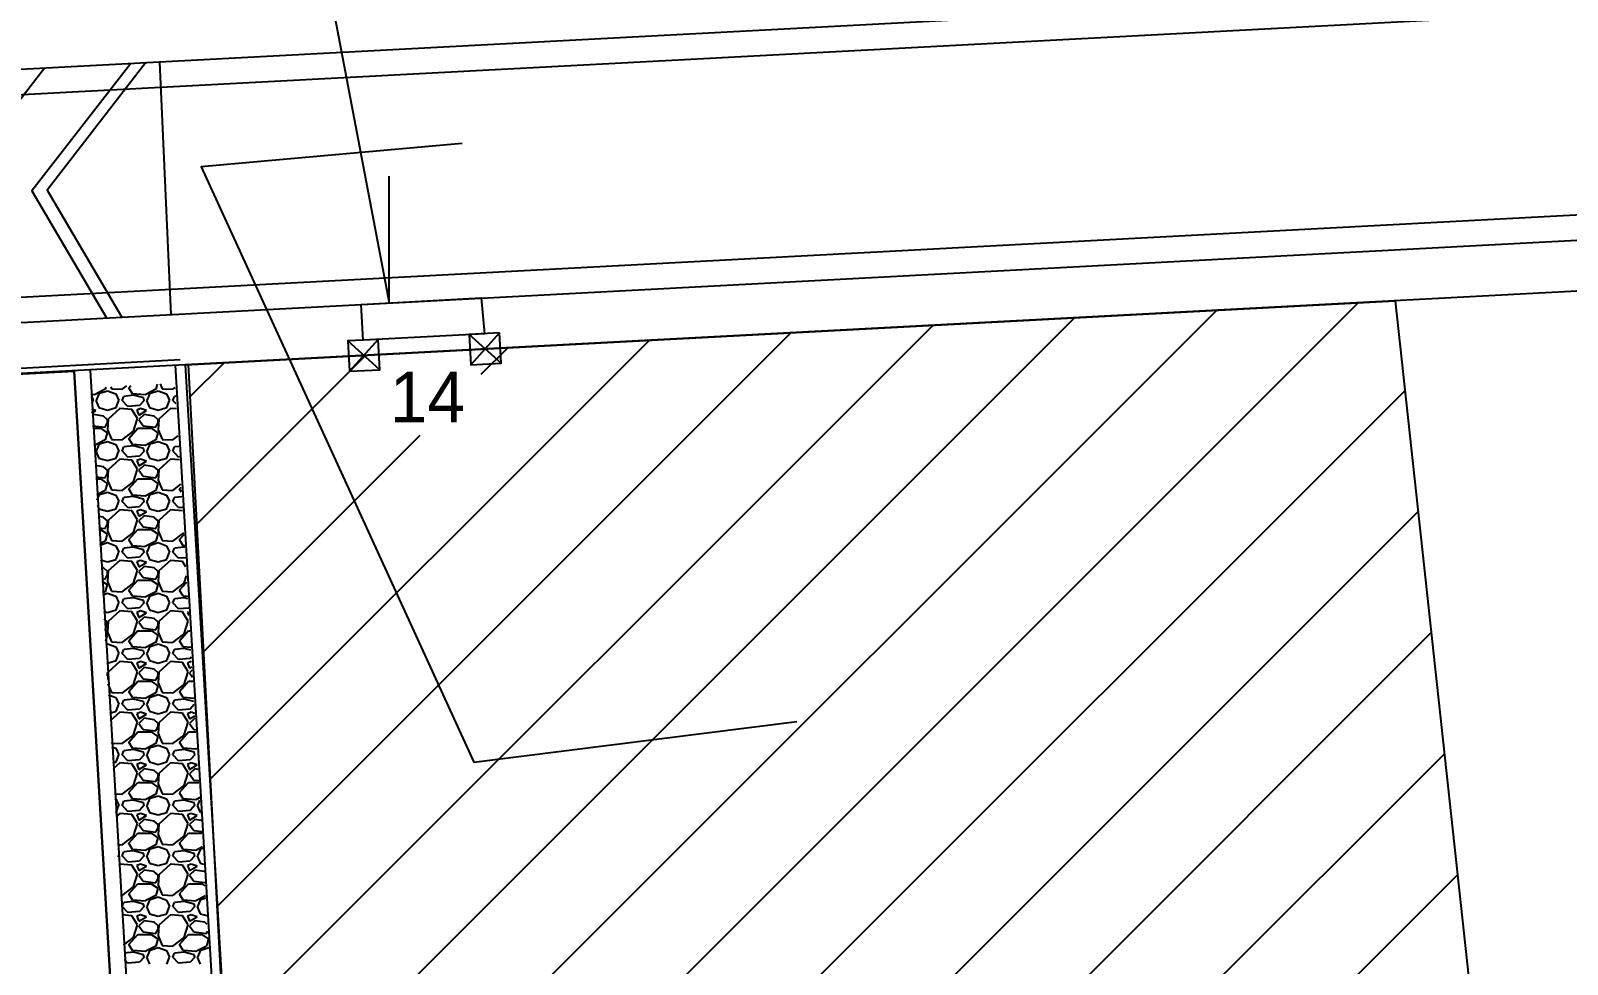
# Model space of a CAD drawing. Extents: x -31423 to 1909503, y -2344077 to 1640342.
# Drawn here: x 112482 to 142821, y -333107 to -314664 of the extents above; entities that cross this region are included whole.
import ezdxf

# ---------------------------------------------------------------- set-up
doc = ezdxf.new("R2010")
doc.units = 0
for name, color, linetype in [('Level 1', 7, 'Continuous'), ('Level 13', 7, 'Continuous'), ('Level 14', 7, 'Continuous'), ('Level 15', 7, 'Continuous'), ('Level 17', 7, 'Continuous'), ('Level 20', 7, 'Continuous'), ('Level 23', 7, 'Continuous'), ('Level 36', 7, 'Continuous'), ('Level 6', 7, 'Continuous')]:
    doc.layers.add(name, color=color, linetype=linetype)

# ---------------------------------------------------------------- blocks, each defined once
blk = doc.blocks.new('A$C450')
at = {"layer": 'Level 23'}
blk.add_lwpolyline([(6000, 6000), (0, 6000), (0, 0), (6000, 0)], close=True, dxfattribs=at)
for points in [[(6000, 6000), (0, 0)], [(6000, 0), (0, 6000)]]:
    blk.add_lwpolyline(points, dxfattribs=at)

msp = doc.modelspace()

# ---------------------------------------------------------------- linework, layer by layer
at = {"layer": 'Level 1'}
for points in [[(149649, -313447), (-437, -321390)], [(149675, -313946), (-410, -321890)], [(121002, -316895), (115850, -317355), (121231, -329112), (127606, -328312)], [(63289, -322521), (147087, -318086)], [(63043, -323034), (147114, -318585)]]:
    msp.add_lwpolyline(points, dxfattribs=at)
at = {"layer": 'Level 13'}
msp.add_line((151210, -319373), (63695, -324011), dxfattribs=at)
for points in [[(115538, -321263), (139425, -319997), (143679, -359234), (139712, -359601), (141351, -376992), (145261, -376991), (145626, -381000), (123449, -382173), (122933, -376166), (118473, -375483), (115599, -321260)], [(119044, -320777), (119007, -320074), (121375, -319943), (121440, -320650)]]:
    msp.add_lwpolyline(points, close=True, dxfattribs=at)
at = {"layer": 'Level 14'}
for p, q in [((116767, -341968), (138700, -320036)), ((116470, -336962), (133100, -320332)), ((116619, -339465), (135900, -320184)), ((116173, -331956), (127500, -320629)), ((116321, -334459), (130300, -320481)), ((116033, -329444), (124700, -320778)), ((121377, -321449), (121900, -320926)), ((115633, -321890), (116300, -321223)), ((115766, -324408), (119100, -321074)), ((113740, -321857), (113669, -321851)), ((113950, -321747), (113740, -321857)), ((113780, -321967), (113840, -321827)), ((113840, -321827), (114000, -321777)), ((113963, -321704), (113950, -321747)), ((114000, -321777), (114160, -321837)), ((114063, -321698), (114079, -321736)), ((114080, -321737), (114290, -321747)), ((114160, -321837), (114220, -321967)), ((114290, -321748), (114379, -321679)), ((114290, -321967), (114320, -321887)), ((114510, -321867), (114320, -321887)), ((114420, -321717), (114457, -321675)), ((114491, -321837), (114421, -321717)), ((114740, -321857), (114490, -321837)), ((114710, -321917), (114510, -321867)), ((114950, -321747), (114740, -321857)), ((114780, -321967), (114840, -321827)), ((114840, -321827), (115000, -321777)), ((114980, -321644), (114950, -321747)), ((115000, -321777), (115160, -321837)), ((115039, -321640), (115079, -321736)), ((115080, -321737), (115290, -321747)), ((115160, -321837), (115220, -321967)), ((115290, -321748), (115335, -321713)), ((115290, -321967), (115320, -321887)), ((115345, -321884), (115320, -321887)), ((116916, -344471), (139617, -321770)), ((113710, -321917), (113672, -321907)), ((113720, -321967), (113678, -322013)), ((113770, -322167), (113686, -322139)), ((113690, -322215), (113770, -322167)), ((113720, -321967), (113710, -321917)), ((113770, -321967), (113830, -322107)), ((113830, -322107), (114000, -322157)), ((114000, -322157), (114170, -322107)), ((114240, -322127), (114010, -322337)), ((114170, -322106), (114220, -321966)), ((114480, -322147), (114240, -322127)), ((114400, -322086), (114290, -321966)), ((114630, -322067), (114400, -322087)), ((114591, -322327), (114481, -322147)), ((114650, -322127), (114580, -322157)), ((114580, -322157), (114620, -322257)), ((114620, -322257), (114770, -322167)), ((114720, -321967), (114630, -322067)), ((114770, -322167), (114650, -322127)), ((114720, -321967), (114710, -321917)), ((114770, -321967), (114830, -322107)), ((114830, -322107), (115000, -322157)), ((115000, -322157), (115170, -322107)), ((115240, -322127), (115010, -322337)), ((115170, -322106), (115220, -321966)), ((115360, -322137), (115240, -322127)), ((115354, -322036), (115290, -321966)), ((113720, -322247), (113694, -322273)), ((113705, -322468), (113950, -322497)), ((113920, -322277), (113720, -322247)), ((114001, -322348), (113921, -322278)), ((113951, -322497), (114001, -322407)), ((114010, -322337), (114000, -322547)), ((114000, -322407), (114000, -322347)), ((114510, -322577), (114590, -322327)), ((114720, -322247), (114620, -322347)), ((114620, -322347), (114700, -322467)), ((114700, -322467), (114950, -322497)), ((114920, -322277), (114720, -322247)), ((115001, -322348), (114921, -322278)), ((114951, -322497), (115001, -322407)), ((115010, -322337), (115000, -322547)), ((115000, -322407), (115000, -322347)), ((113708, -322517), (113860, -322517)), ((113950, -322747), (113740, -322857)), ((113840, -322827), (114000, -322777)), ((113860, -322516), (113990, -322606)), ((113990, -322607), (113950, -322747)), ((113999, -322546), (114079, -322736)), ((114000, -322777), (114160, -322837)), ((114080, -322737), (114290, -322747)), ((114290, -322748), (114510, -322578)), ((114420, -322717), (114600, -322517)), ((114491, -322837), (114421, -322717)), ((114600, -322517), (114860, -322517)), ((114950, -322747), (114740, -322857)), ((114840, -322827), (115000, -322777)), ((114860, -322516), (114990, -322606)), ((114990, -322607), (114950, -322747)), ((114999, -322546), (115079, -322736)), ((115000, -322777), (115160, -322837)), ((115080, -322737), (115290, -322747)), ((115290, -322748), (115392, -322669)), ((115900, -326926), (120174, -322652)), ((113740, -322857), (113728, -322856)), ((113770, -322967), (113830, -323107)), ((113780, -322967), (113840, -322827)), ((114160, -322837), (114220, -322967)), ((114170, -323106), (114220, -322966)), ((114290, -322967), (114320, -322887)), ((114400, -323086), (114290, -322966)), ((114510, -322867), (114320, -322887)), ((114630, -323067), (114400, -323087)), ((114740, -322857), (114490, -322837)), ((114710, -322917), (114510, -322867)), ((114720, -322967), (114630, -323067)), ((114720, -322967), (114710, -322917)), ((114770, -322967), (114830, -323107)), ((114780, -322967), (114840, -322827)), ((115160, -322837), (115220, -322967)), ((115170, -323106), (115220, -322966)), ((115290, -322967), (115320, -322887)), ((115400, -323086), (115290, -322966)), ((115405, -322878), (115320, -322887)), ((115417, -323085), (115400, -323087)), ((113770, -323167), (113746, -323159)), ((113748, -323180), (113770, -323167)), ((113920, -323277), (113752, -323252)), ((113830, -323107), (114000, -323157)), ((114001, -323348), (113921, -323278)), ((114000, -323157), (114170, -323107)), ((114010, -323337), (114000, -323547)), ((114000, -323407), (114000, -323347)), ((114240, -323127), (114010, -323337)), ((114480, -323147), (114240, -323127)), ((114591, -323327), (114481, -323147)), ((114510, -323577), (114590, -323327)), ((114650, -323127), (114580, -323157)), ((114580, -323157), (114620, -323257)), ((114620, -323257), (114770, -323167)), ((114720, -323247), (114620, -323347)), ((114620, -323347), (114700, -323467)), ((114770, -323167), (114650, -323127)), ((114920, -323277), (114720, -323247)), ((114830, -323107), (115000, -323157)), ((115001, -323348), (114921, -323278)), ((115000, -323157), (115170, -323107)), ((115010, -323337), (115000, -323547)), ((115000, -323407), (115000, -323347)), ((115240, -323127), (115010, -323337)), ((115420, -323142), (115240, -323127)), ((113765, -323475), (113950, -323497)), ((113768, -323517), (113860, -323517)), ((113860, -323516), (113990, -323606)), ((113990, -323607), (113950, -323747)), ((113951, -323497), (114001, -323407)), ((113999, -323546), (114079, -323736)), ((114290, -323748), (114510, -323578)), ((114420, -323717), (114600, -323517)), ((114600, -323517), (114860, -323517)), ((114700, -323467), (114950, -323497)), ((114860, -323516), (114990, -323606)), ((114990, -323607), (114950, -323747)), ((114951, -323497), (115001, -323407)), ((114999, -323546), (115079, -323736)), ((115290, -323748), (115449, -323625)), ((115420, -323717), (115453, -323680)), ((113950, -323746), (113786, -323832)), ((113792, -323937), (113840, -323827)), ((113840, -323827), (114000, -323777)), ((114000, -323777), (114160, -323837)), ((114080, -323737), (114290, -323747)), ((114160, -323837), (114220, -323967)), ((114170, -324106), (114220, -323966)), ((114290, -323967), (114320, -323887)), ((114400, -324086), (114290, -323966)), ((114510, -323867), (114320, -323887)), ((114491, -323837), (114421, -323717)), ((114740, -323857), (114490, -323837)), ((114710, -323917), (114510, -323867)), ((114720, -323966), (114630, -324066)), ((114720, -323967), (114710, -323917)), ((114950, -323746), (114740, -323856)), ((114770, -323967), (114830, -324107)), ((114780, -323967), (114840, -323827)), ((114840, -323827), (115000, -323777)), ((115000, -323777), (115160, -323837)), ((115080, -323737), (115290, -323747)), ((115160, -323837), (115220, -323967)), ((115170, -324106), (115220, -323966)), ((115290, -323967), (115320, -323887)), ((115400, -324086), (115290, -323966)), ((115464, -323872), (115320, -323887)), ((115459, -323782), (115421, -323717)), ((113798, -324034), (113830, -324107)), ((113920, -324277), (113812, -324261)), ((113830, -324107), (114000, -324157)), ((114001, -324348), (113921, -324278)), ((114000, -324157), (114170, -324107)), ((114240, -324127), (114010, -324337)), ((114480, -324147), (114240, -324127)), ((114630, -324067), (114400, -324087)), ((114591, -324327), (114481, -324147)), ((114650, -324127), (114580, -324157)), ((114580, -324157), (114620, -324257)), ((114620, -324257), (114770, -324167)), ((114720, -324247), (114620, -324347)), ((114770, -324167), (114650, -324127)), ((114920, -324277), (114720, -324247)), ((114830, -324107), (115000, -324157)), ((115001, -324348), (114921, -324278)), ((115000, -324157), (115170, -324107)), ((115240, -324127), (115010, -324337)), ((115480, -324147), (115240, -324127)), ((115476, -324080), (115400, -324087)), ((119794, -344245), (139877, -324162)), ((113825, -324482), (113950, -324497)), ((113827, -324517), (113860, -324517)), ((113860, -324516), (113990, -324606)), ((113990, -324607), (113950, -324747)), ((113951, -324497), (114001, -324407)), ((113999, -324546), (114079, -324736)), ((114010, -324337), (114000, -324547)), ((114000, -324407), (114000, -324347)), ((114290, -324748), (114510, -324578)), ((114420, -324716), (114600, -324516)), ((114510, -324577), (114590, -324327)), ((114600, -324517), (114860, -324517)), ((114620, -324347), (114700, -324467)), ((114700, -324467), (114950, -324497)), ((114860, -324516), (114990, -324606)), ((114990, -324607), (114950, -324747)), ((114951, -324497), (115001, -324407)), ((114999, -324546), (115079, -324736)), ((115010, -324337), (115000, -324547)), ((115000, -324407), (115000, -324347)), ((115290, -324748), (115506, -324581)), ((115420, -324716), (115509, -324618)), ((113950, -324746), (113844, -324802)), ((113845, -324825), (114000, -324777)), ((114000, -324777), (114160, -324837)), ((114080, -324737), (114290, -324747)), ((114160, -324837), (114220, -324967)), ((114290, -324967), (114320, -324887)), ((114510, -324867), (114320, -324887)), ((114491, -324837), (114421, -324717)), ((114740, -324857), (114490, -324837)), ((114710, -324917), (114510, -324867)), ((114720, -324967), (114710, -324917)), ((114950, -324746), (114740, -324856)), ((114780, -324967), (114840, -324827)), ((114840, -324827), (115000, -324777)), ((115000, -324777), (115160, -324837)), ((115080, -324737), (115290, -324747)), ((115160, -324837), (115220, -324967)), ((115290, -324967), (115320, -324887)), ((115510, -324867), (115320, -324887)), ((115491, -324837), (115421, -324717)), ((115522, -324839), (115490, -324837)), ((115524, -324870), (115510, -324867)), ((113863, -325117), (114000, -325157)), ((114000, -325157), (114170, -325107)), ((114240, -325127), (114010, -325337)), ((114170, -325106), (114220, -324966)), ((114480, -325147), (114240, -325127)), ((114400, -325086), (114290, -324966)), ((114630, -325067), (114400, -325087)), ((114591, -325327), (114481, -325147)), ((114650, -325127), (114580, -325157)), ((114580, -325157), (114620, -325257)), ((114620, -325257), (114770, -325167)), ((114720, -324966), (114630, -325066)), ((114770, -325167), (114650, -325127)), ((114770, -324967), (114830, -325107)), ((114830, -325107), (115000, -325157)), ((115000, -325157), (115170, -325107)), ((115240, -325127), (115010, -325337)), ((115170, -325106), (115220, -324966)), ((115480, -325147), (115240, -325127)), ((115400, -325086), (115290, -324966)), ((115536, -325075), (115400, -325087)), ((115547, -325254), (115481, -325147)), ((113920, -325277), (113872, -325270)), ((113885, -325489), (113950, -325497)), ((114001, -325348), (113921, -325278)), ((113951, -325497), (114001, -325407)), ((114010, -325337), (114000, -325547)), ((114000, -325407), (114000, -325347)), ((114420, -325716), (114600, -325516)), ((114510, -325577), (114590, -325327)), ((114600, -325517), (114860, -325517)), ((114720, -325247), (114620, -325347)), ((114620, -325347), (114700, -325467)), ((114700, -325467), (114950, -325497)), ((114920, -325277), (114720, -325247)), ((114860, -325516), (114990, -325606)), ((115001, -325348), (114921, -325278)), ((114951, -325497), (115001, -325407)), ((115010, -325337), (115000, -325547)), ((115000, -325407), (115000, -325347)), ((115510, -325577), (115557, -325430)), ((113887, -325535), (113990, -325606)), ((113950, -325746), (113901, -325772)), ((113904, -325807), (114000, -325777)), ((113990, -325607), (113950, -325747)), ((113999, -325546), (114079, -325736)), ((114000, -325777), (114160, -325837)), ((114080, -325737), (114290, -325747)), ((114290, -325748), (114510, -325578)), ((114491, -325837), (114421, -325717)), ((114950, -325746), (114740, -325856)), ((114780, -325967), (114840, -325827)), ((114840, -325827), (115000, -325777)), ((114990, -325607), (114950, -325747)), ((114999, -325546), (115079, -325736)), ((115000, -325777), (115160, -325837)), ((115080, -325737), (115290, -325747)), ((115290, -325748), (115510, -325578)), ((115420, -325716), (115565, -325556)), ((115491, -325837), (115421, -325717)), ((113923, -326134), (114000, -326157)), ((114000, -326157), (114170, -326107)), ((114240, -326127), (114010, -326337)), ((114160, -325837), (114220, -325967)), ((114170, -326106), (114220, -325966)), ((114480, -326147), (114240, -326127)), ((114290, -325967), (114320, -325887)), ((114400, -326086), (114290, -325966)), ((114510, -325867), (114320, -325887)), ((114630, -326067), (114400, -326087)), ((114740, -325857), (114490, -325837)), ((114710, -325917), (114510, -325867)), ((114650, -326127), (114580, -326157)), ((114720, -325966), (114630, -326066)), ((114770, -326167), (114650, -326127)), ((114720, -325967), (114710, -325917)), ((114770, -325967), (114830, -326107)), ((114830, -326107), (115000, -326157)), ((115000, -326157), (115170, -326107)), ((115240, -326127), (115010, -326337)), ((115160, -325837), (115220, -325967)), ((115170, -326106), (115220, -325966)), ((115480, -326147), (115240, -326127)), ((115290, -325967), (115320, -325887)), ((115400, -326086), (115290, -325966)), ((115510, -325867), (115320, -325887)), ((115595, -326070), (115400, -326087)), ((115582, -325844), (115490, -325837)), ((115584, -325885), (115510, -325867)), ((114001, -326348), (113932, -326288)), ((113951, -326497), (114001, -326407)), ((114010, -326337), (114000, -326547)), ((114000, -326407), (114000, -326347)), ((114591, -326327), (114481, -326147)), ((114510, -326577), (114590, -326327)), ((114580, -326157), (114620, -326257)), ((114620, -326257), (114770, -326167)), ((114720, -326247), (114620, -326347)), ((114620, -326347), (114700, -326467)), ((114920, -326277), (114720, -326247)), ((115001, -326348), (114921, -326278)), ((114951, -326497), (115001, -326407)), ((115010, -326337), (115000, -326547)), ((115000, -326407), (115000, -326347)), ((115591, -326327), (115481, -326147)), ((115510, -326577), (115590, -326327)), ((115600, -326148), (115580, -326157)), ((115580, -326157), (115604, -326218)), ((113944, -326496), (113950, -326497)), ((113949, -326578), (113990, -326606)), ((113990, -326607), (113958, -326721)), ((113999, -326546), (114079, -326736)), ((114080, -326737), (114290, -326747)), ((114290, -326748), (114510, -326578)), ((114420, -326716), (114600, -326516)), ((114491, -326837), (114421, -326717)), ((114600, -326517), (114860, -326517)), ((114700, -326467), (114950, -326497)), ((114860, -326516), (114990, -326606)), ((114990, -326607), (114950, -326747)), ((114999, -326546), (115079, -326736)), ((115080, -326737), (115290, -326747)), ((115290, -326748), (115510, -326578)), ((115420, -326716), (115600, -326516)), ((115491, -326837), (115421, -326717)), ((115600, -326517), (115622, -326517)), ((126384, -340306), (140136, -326554)), ((113962, -326789), (114000, -326777)), ((114000, -326777), (114160, -326837)), ((114160, -326837), (114220, -326967)), ((114170, -327106), (114220, -326966)), ((114290, -326967), (114320, -326887)), ((114400, -327086), (114290, -326966)), ((114510, -326867), (114320, -326887)), ((114740, -326857), (114490, -326837)), ((114710, -326917), (114510, -326867)), ((114720, -326966), (114630, -327066)), ((114720, -326967), (114710, -326917)), ((114950, -326746), (114740, -326856)), ((114770, -326967), (114830, -327107)), ((114780, -326967), (114840, -326827)), ((114840, -326827), (115000, -326777)), ((115000, -326777), (115160, -326837)), ((115160, -326837), (115220, -326967)), ((115170, -327106), (115220, -326966)), ((115290, -326967), (115320, -326887)), ((115400, -327086), (115290, -326966)), ((115510, -326867), (115320, -326887)), ((115642, -326849), (115490, -326837)), ((115645, -326901), (115510, -326867)), ((115653, -327040), (115630, -327066)), ((113983, -327152), (114000, -327157)), ((114001, -327348), (113995, -327342)), ((114000, -327157), (114170, -327107)), ((114000, -327407), (114000, -327347)), ((114010, -327337), (114003, -327479)), ((114240, -327127), (114010, -327337)), ((114480, -327147), (114240, -327127)), ((114630, -327067), (114400, -327087)), ((114591, -327327), (114481, -327147)), ((114510, -327577), (114590, -327327)), ((114650, -327127), (114580, -327157)), ((114580, -327157), (114620, -327257)), ((114620, -327257), (114770, -327167)), ((114720, -327247), (114620, -327347)), ((114620, -327347), (114700, -327467)), ((114770, -327167), (114650, -327127)), ((114920, -327277), (114720, -327247)), ((114830, -327107), (115000, -327157)), ((115001, -327348), (114921, -327278)), ((115000, -327157), (115170, -327107)), ((115010, -327337), (115000, -327547)), ((115000, -327407), (115000, -327347)), ((115240, -327127), (115010, -327337)), ((115480, -327147), (115240, -327127)), ((115630, -327067), (115400, -327087)), ((115591, -327327), (115481, -327147)), ((115510, -327577), (115590, -327327)), ((115650, -327127), (115580, -327157)), ((115580, -327157), (115620, -327257)), ((115620, -327257), (115665, -327230)), ((115669, -327298), (115620, -327347)), ((115620, -327347), (115677, -327432)), ((115659, -327130), (115650, -327127)), ((113999, -327410), (114001, -327407)), ((114008, -327567), (114079, -327736)), ((114290, -327748), (114510, -327578)), ((114420, -327716), (114600, -327516)), ((114600, -327517), (114860, -327517)), ((114700, -327467), (114950, -327497)), ((114860, -327516), (114990, -327606)), ((114990, -327607), (114950, -327747)), ((114951, -327497), (115001, -327407)), ((114999, -327546), (115079, -327736)), ((115290, -327748), (115510, -327578)), ((115420, -327716), (115600, -327516)), ((115600, -327517), (115682, -327517)), ((114021, -327785), (114160, -327837)), ((114080, -327737), (114290, -327747)), ((114160, -327837), (114220, -327967)), ((114290, -327967), (114320, -327887)), ((114510, -327867), (114320, -327887)), ((114491, -327837), (114421, -327717)), ((114740, -327857), (114490, -327837)), ((114710, -327917), (114510, -327867)), ((114720, -327967), (114710, -327917)), ((114950, -327746), (114740, -327856)), ((114780, -327967), (114840, -327827)), ((114840, -327827), (115000, -327777)), ((115000, -327777), (115160, -327837)), ((115080, -327737), (115290, -327747)), ((115160, -327837), (115220, -327967)), ((115290, -327967), (115320, -327887)), ((115510, -327867), (115320, -327887)), ((115491, -327837), (115421, -327717)), ((115702, -327854), (115490, -327837)), ((115706, -327916), (115510, -327867)), ((114042, -328144), (114170, -328107)), ((114240, -328127), (114052, -328299)), ((114170, -328106), (114220, -327966)), ((114480, -328147), (114240, -328127)), ((114400, -328086), (114290, -327966)), ((114630, -328067), (114400, -328087)), ((114591, -328327), (114481, -328147)), ((114650, -328127), (114580, -328157)), ((114580, -328157), (114620, -328257)), ((114620, -328257), (114770, -328167)), ((114720, -328247), (114620, -328347)), ((114720, -327966), (114630, -328066)), ((114770, -328167), (114650, -328127)), ((114920, -328277), (114720, -328247)), ((114770, -327967), (114830, -328107)), ((114830, -328107), (115000, -328157)), ((115000, -328157), (115170, -328107)), ((115240, -328127), (115010, -328337)), ((115170, -328106), (115220, -327966)), ((115480, -328147), (115240, -328127)), ((115400, -328086), (115290, -327966)), ((115630, -328067), (115400, -328087)), ((115591, -328327), (115481, -328147)), ((115650, -328127), (115580, -328157)), ((115580, -328157), (115620, -328257)), ((115620, -328257), (115722, -328196)), ((115720, -328247), (115620, -328347)), ((115709, -327978), (115630, -328066)), ((115720, -328150), (115650, -328127)), ((115725, -328248), (115720, -328247)), ((114420, -328716), (114600, -328516)), ((114510, -328577), (114590, -328327)), ((114600, -328517), (114860, -328517)), ((114620, -328347), (114700, -328467)), ((114700, -328467), (114950, -328497)), ((114860, -328516), (114990, -328606)), ((115001, -328348), (114921, -328278)), ((114951, -328497), (115001, -328407)), ((114999, -328546), (115079, -328736)), ((115010, -328337), (115000, -328547)), ((115000, -328407), (115000, -328347)), ((115420, -328716), (115600, -328516)), ((115510, -328577), (115590, -328327)), ((115600, -328517), (115742, -328517)), ((115620, -328347), (115700, -328467)), ((115700, -328467), (115739, -328472)), ((114077, -328731), (114079, -328736)), ((114080, -328737), (114290, -328747)), ((114082, -328808), (114160, -328837)), ((114160, -328837), (114220, -328967)), ((114290, -328748), (114510, -328578)), ((114510, -328867), (114320, -328887)), ((114491, -328837), (114421, -328717)), ((114740, -328857), (114490, -328837)), ((114710, -328917), (114510, -328867)), ((114950, -328746), (114740, -328856)), ((114780, -328967), (114840, -328827)), ((114840, -328827), (115000, -328777)), ((114990, -328607), (114950, -328747)), ((115000, -328777), (115160, -328837)), ((115080, -328737), (115290, -328747)), ((115160, -328837), (115220, -328967)), ((115290, -328748), (115510, -328578)), ((115510, -328867), (115320, -328887)), ((115491, -328837), (115421, -328717)), ((115740, -328857), (115490, -328837)), ((115710, -328917), (115510, -328867)), ((115761, -328845), (115740, -328856)), ((114101, -329127), (114170, -329107)), ((114240, -329127), (114108, -329247)), ((114170, -329106), (114220, -328966)), ((114480, -329147), (114240, -329127)), ((114290, -328967), (114320, -328887)), ((114400, -329086), (114290, -328966)), ((114630, -329067), (114400, -329087)), ((114591, -329327), (114481, -329147)), ((114650, -329127), (114580, -329157)), ((114580, -329157), (114620, -329257)), ((114620, -329257), (114770, -329167)), ((114720, -328966), (114630, -329066)), ((114770, -329167), (114650, -329127)), ((114720, -328967), (114710, -328917)), ((114770, -328967), (114830, -329107)), ((114830, -329107), (115000, -329157)), ((115000, -329157), (115170, -329107)), ((115240, -329127), (115010, -329337)), ((115170, -329106), (115220, -328966)), ((115480, -329147), (115240, -329127)), ((115290, -328967), (115320, -328887)), ((115400, -329086), (115290, -328966)), ((115630, -329067), (115400, -329087)), ((115591, -329327), (115481, -329147)), ((115650, -329127), (115580, -329157)), ((115580, -329157), (115620, -329257)), ((115620, -329257), (115770, -329167)), ((115720, -328966), (115630, -329066)), ((115770, -329167), (115650, -329127)), ((115720, -328967), (115710, -328917)), ((129036, -340306), (140395, -328947)), ((114510, -329577), (114590, -329327)), ((114720, -329247), (114620, -329347)), ((114620, -329347), (114700, -329467)), ((114700, -329467), (114950, -329497)), ((114920, -329277), (114720, -329247)), ((115001, -329348), (114921, -329278)), ((114951, -329497), (115001, -329407)), ((115010, -329337), (115000, -329547)), ((115000, -329407), (115000, -329347)), ((115510, -329577), (115590, -329327)), ((115720, -329247), (115620, -329347)), ((115620, -329347), (115700, -329467)), ((115700, -329467), (115799, -329479)), ((115786, -329257), (115720, -329247)), ((114137, -329740), (114290, -329747)), ((114290, -329748), (114510, -329578)), ((114420, -329716), (114600, -329516)), ((114491, -329837), (114421, -329717)), ((114600, -329517), (114860, -329517)), ((114950, -329746), (114740, -329856)), ((114840, -329827), (115000, -329777)), ((114860, -329516), (114990, -329606)), ((114990, -329607), (114950, -329747)), ((114999, -329546), (115079, -329736)), ((115000, -329777), (115160, -329837)), ((115080, -329737), (115290, -329747)), ((115290, -329748), (115510, -329578)), ((115420, -329716), (115600, -329516)), ((115491, -329837), (115421, -329717)), ((115600, -329517), (115801, -329517)), ((114142, -329830), (114160, -329837)), ((114160, -329837), (114220, -329967)), ((114170, -330106), (114220, -329966)), ((114290, -329967), (114320, -329887)), ((114400, -330086), (114290, -329966)), ((114510, -329867), (114320, -329887)), ((114630, -330067), (114400, -330087)), ((114740, -329857), (114490, -329837)), ((114710, -329917), (114510, -329867)), ((114720, -329966), (114630, -330066)), ((114720, -329967), (114710, -329917)), ((114770, -329967), (114830, -330107)), ((114780, -329967), (114840, -329827)), ((115160, -329837), (115220, -329967)), ((115170, -330106), (115220, -329966)), ((115290, -329967), (115320, -329887)), ((115400, -330086), (115290, -329966)), ((115510, -329867), (115320, -329887)), ((115630, -330067), (115400, -330087)), ((115740, -329857), (115490, -329837)), ((115710, -329917), (115510, -329867)), ((115720, -329966), (115630, -330066)), ((115720, -329967), (115710, -329917)), ((115819, -329815), (115740, -329856)), ((115770, -329967), (115830, -330107)), ((115780, -329967), (115822, -329867)), ((114159, -330110), (114170, -330107)), ((114240, -330127), (114164, -330196)), ((114480, -330147), (114240, -330127)), ((114591, -330327), (114481, -330147)), ((114510, -330577), (114590, -330327)), ((114650, -330127), (114580, -330157)), ((114580, -330157), (114620, -330257)), ((114620, -330257), (114770, -330167)), ((114720, -330247), (114620, -330347)), ((114620, -330347), (114700, -330467)), ((114770, -330167), (114650, -330127)), ((114920, -330277), (114720, -330247)), ((114830, -330107), (115000, -330157)), ((115001, -330348), (114921, -330278)), ((115000, -330157), (115170, -330107)), ((115010, -330337), (115000, -330547)), ((115000, -330407), (115000, -330347)), ((115240, -330127), (115010, -330337)), ((115480, -330147), (115240, -330127)), ((115591, -330327), (115481, -330147)), ((115510, -330577), (115590, -330327)), ((115650, -330127), (115580, -330157)), ((115580, -330157), (115620, -330257)), ((115620, -330257), (115770, -330167)), ((115720, -330247), (115620, -330347)), ((115620, -330347), (115700, -330467)), ((115770, -330167), (115650, -330127)), ((115846, -330266), (115720, -330247)), ((115830, -330107), (115837, -330109)), ((114290, -330748), (114510, -330578)), ((114420, -330716), (114600, -330516)), ((114600, -330517), (114860, -330517)), ((114700, -330467), (114950, -330497)), ((114860, -330516), (114990, -330606)), ((114990, -330607), (114950, -330747)), ((114951, -330497), (115001, -330407)), ((114999, -330546), (115079, -330736)), ((115290, -330748), (115510, -330578)), ((115420, -330716), (115600, -330516)), ((115600, -330517), (115860, -330517)), ((115700, -330467), (115859, -330486)), ((115860, -330516), (115861, -330517)), ((114197, -330742), (114290, -330747)), ((114209, -330942), (114220, -330967)), ((114211, -330990), (114220, -330966)), ((114290, -330967), (114320, -330887)), ((114400, -331086), (114290, -330966)), ((114510, -330867), (114320, -330887)), ((114491, -330837), (114421, -330717)), ((114740, -330857), (114490, -330837)), ((114710, -330917), (114510, -330867)), ((114720, -330966), (114630, -331066)), ((114720, -330967), (114710, -330917)), ((114950, -330746), (114740, -330856)), ((114770, -330967), (114830, -331107)), ((114780, -330967), (114840, -330827)), ((114840, -330827), (115000, -330777)), ((115000, -330777), (115160, -330837)), ((115080, -330737), (115290, -330747)), ((115160, -330837), (115220, -330967)), ((115170, -331106), (115220, -330966)), ((115290, -330967), (115320, -330887)), ((115400, -331086), (115290, -330966)), ((115510, -330867), (115320, -330887)), ((115491, -330837), (115421, -330717)), ((115740, -330857), (115490, -330837)), ((115710, -330917), (115510, -330867)), ((115720, -330966), (115630, -331066)), ((115720, -330967), (115710, -330917)), ((115877, -330784), (115740, -330856)), ((115770, -330967), (115830, -331107)), ((115780, -330967), (115840, -330827)), ((115840, -330827), (115879, -330815)), ((114240, -331127), (114221, -331145)), ((114480, -331147), (114240, -331127)), ((114630, -331067), (114400, -331087)), ((114591, -331327), (114481, -331147)), ((114650, -331127), (114580, -331157)), ((114580, -331157), (114620, -331257)), ((114620, -331257), (114770, -331167)), ((114720, -331247), (114620, -331347)), ((114770, -331167), (114650, -331127)), ((114920, -331277), (114720, -331247)), ((114830, -331107), (115000, -331157)), ((115001, -331348), (114921, -331278)), ((115000, -331157), (115170, -331107)), ((115240, -331127), (115010, -331337)), ((115480, -331147), (115240, -331127)), ((115630, -331067), (115400, -331087)), ((115591, -331327), (115481, -331147)), ((115650, -331127), (115580, -331157)), ((115580, -331157), (115620, -331257)), ((115620, -331257), (115770, -331167)), ((115720, -331247), (115620, -331347)), ((115770, -331167), (115650, -331127)), ((115906, -331275), (115720, -331247)), ((115830, -331107), (115897, -331127)), ((114290, -331748), (114510, -331578)), ((114420, -331716), (114600, -331516)), ((114510, -331577), (114590, -331327)), ((114600, -331517), (114860, -331517)), ((114620, -331347), (114700, -331467)), ((114700, -331467), (114950, -331497)), ((114860, -331516), (114990, -331606)), ((114951, -331497), (115001, -331407)), ((114999, -331546), (115079, -331736)), ((115010, -331337), (115000, -331547)), ((115000, -331407), (115000, -331347)), ((115290, -331748), (115510, -331578)), ((115420, -331716), (115600, -331516)), ((115510, -331577), (115590, -331327)), ((115600, -331517), (115860, -331517)), ((115620, -331347), (115700, -331467)), ((115700, -331467), (115919, -331493)), ((115860, -331516), (115923, -331560)), ((131688, -340306), (140655, -331339)), ((114256, -331745), (114290, -331747)), ((114290, -331967), (114320, -331887)), ((114510, -331867), (114320, -331887)), ((114491, -331837), (114421, -331717)), ((114740, -331857), (114490, -331837)), ((114710, -331917), (114510, -331867)), ((114950, -331746), (114740, -331856)), ((114780, -331967), (114840, -331827)), ((114840, -331827), (115000, -331777)), ((114990, -331607), (114950, -331747)), ((115000, -331777), (115160, -331837)), ((115080, -331737), (115290, -331747)), ((115160, -331837), (115220, -331967)), ((115290, -331967), (115320, -331887)), ((115510, -331867), (115320, -331887)), ((115491, -331837), (115421, -331717)), ((115740, -331857), (115490, -331837)), ((115710, -331917), (115510, -331867)), ((115935, -331754), (115740, -331856)), ((115780, -331967), (115840, -331827)), ((115840, -331827), (115937, -331796)), ((114480, -332147), (114279, -332130)), ((114400, -332086), (114290, -331966)), ((114630, -332067), (114400, -332087)), ((114591, -332327), (114481, -332147)), ((114650, -332127), (114580, -332157)), ((114580, -332157), (114620, -332257)), ((114620, -332257), (114770, -332167)), ((114720, -331966), (114630, -332066)), ((114770, -332167), (114650, -332127)), ((114720, -331967), (114710, -331917)), ((114770, -331967), (114830, -332107)), ((114830, -332107), (115000, -332157)), ((115000, -332157), (115170, -332107)), ((115240, -332127), (115010, -332337)), ((115170, -332106), (115220, -331966)), ((115480, -332147), (115240, -332127)), ((115400, -332086), (115290, -331966)), ((115630, -332067), (115400, -332087)), ((115591, -332327), (115481, -332147)), ((115650, -332127), (115580, -332157)), ((115580, -332157), (115620, -332257)), ((115620, -332257), (115770, -332167)), ((115720, -331966), (115630, -332066)), ((115770, -332167), (115650, -332127)), ((115720, -331967), (115710, -331917)), ((115770, -331967), (115830, -332107)), ((115830, -332107), (115958, -332145)), ((114510, -332577), (114590, -332327)), ((114720, -332247), (114620, -332347)), ((114620, -332347), (114700, -332467)), ((114700, -332467), (114950, -332497)), ((114920, -332277), (114720, -332247)), ((115001, -332348), (114921, -332278)), ((114951, -332497), (115001, -332407)), ((115010, -332337), (115000, -332547)), ((115000, -332407), (115000, -332347)), ((115510, -332577), (115590, -332327)), ((115720, -332247), (115620, -332347)), ((115620, -332347), (115700, -332467)), ((115700, -332467), (115950, -332497)), ((115920, -332277), (115720, -332247)), ((115969, -332320), (115921, -332278)), ((115951, -332497), (115977, -332450)), ((114315, -332729), (114510, -332578)), ((114420, -332716), (114600, -332516)), ((114491, -332837), (114421, -332717)), ((114600, -332517), (114860, -332517)), ((114950, -332746), (114740, -332856)), ((114840, -332827), (115000, -332777)), ((114860, -332516), (114990, -332606)), ((114990, -332607), (114950, -332747)), ((114999, -332546), (115079, -332736)), ((115000, -332777), (115160, -332837)), ((115080, -332737), (115290, -332747)), ((115290, -332748), (115510, -332578)), ((115420, -332716), (115600, -332516)), ((115491, -332837), (115421, -332717)), ((115600, -332517), (115860, -332517)), ((115950, -332746), (115740, -332856)), ((115840, -332827), (115996, -332778)), ((115860, -332516), (115986, -332603)), ((115987, -332620), (115950, -332747)), ((114510, -332867), (114324, -332886)), ((114400, -333086), (114331, -333011)), ((114630, -333067), (114400, -333087)), ((114740, -332857), (114490, -332837)), ((114710, -332917), (114510, -332867)), ((114720, -332966), (114630, -333066)), ((114720, -332967), (114710, -332917)), ((114770, -332967), (114830, -333107)), ((114780, -332967), (114840, -332827)), ((115160, -332837), (115220, -332967)), ((115170, -333106), (115220, -332966)), ((115290, -332967), (115320, -332887)), ((115400, -333086), (115290, -332966)), ((115510, -332867), (115320, -332887)), ((115630, -333067), (115400, -333087)), ((115740, -332857), (115490, -332837)), ((115710, -332917), (115510, -332867)), ((115720, -332966), (115630, -333066)), ((115720, -332967), (115710, -332917)), ((115770, -332967), (115830, -333107)), ((115780, -332967), (115840, -332827))]:
    msp.add_line(p, q, dxfattribs=at)
at = {"layer": 'Level 15'}
for p, q in [((115432, -321169), (63690, -323911)), ((116738, -344840), (115338, -321274)), ((116949, -345028), (115538, -321262)), ((114741, -344959), (113341, -321392))]:
    msp.add_line(p, q, dxfattribs=at)
at = {"layer": 'Level 17'}
for p, q in [((115258, -320271), (115031, -315279)), ((115061, -344940), (113661, -321373))]:
    msp.add_line(p, q, dxfattribs=at)
for points in [[(112758, -315399), (110808, -317919), (112281, -320429)], [(114456, -315309), (112506, -317829), (113978, -320339)], [(114755, -315294), (112805, -317813), (114278, -320323)]]:
    msp.add_lwpolyline(points, dxfattribs=at)
at = {"layer": 'Level 36'}
msp.add_lwpolyline([(69658, -323695), (69764, -325692), (105609, -323792), (105503, -321795), (113341, -321392), (114670, -343761), (112873, -343868), (112668, -343780), (113178, -352365), (113377, -352353), (113371, -352253), (115168, -352146), (115832, -362931), (115840, -363855), (112794, -364016), (112964, -367219), (113019, -368254), (109828, -368370), (72791, -370276)], dxfattribs=at)
at = {"layer": 'Level 6'}
msp.add_line((114818, -295144), (119562, -320042), dxfattribs=at)
msp.add_lwpolyline([(119562, -320042), (119562, -317540)], dxfattribs=at)

# ---------------------------------------------------------------- block references
at = {"layer": 'Level 23', "xscale": 0.09999999508151453, "yscale": 0.09999999999672841}
for p, rotation in [((121172, -321265), 2.9547432049047457), ((118775, -321392), 2.954743204904745)]:
    msp.add_blockref('A$C450', p, dxfattribs=dict(at, rotation=rotation))

# ---------------------------------------------------------------- texts
at = {"layer": 'Level 20'}
msp.add_text('14', height=1000, dxfattribs=at).set_placement((119572, -322401))

doc.saveas('drawing.dxf')
